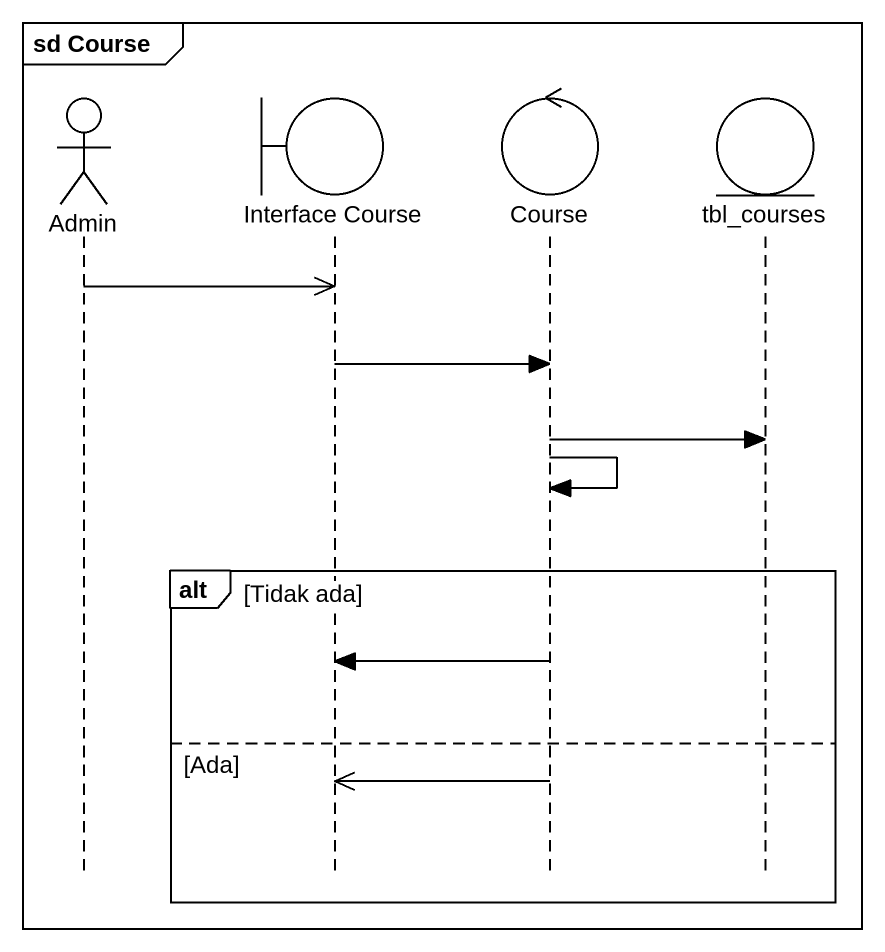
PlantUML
@startuml
mainframe sd Course
hide footbox
actor Admin
boundary "Interface Course" as Interface_Course
control Course
entity tbl_courses

Admin ->> Interface_Course
Interface_Course -> Course
Course -> tbl_courses
Course -> Course
alt Tidak ada
  Course -> Interface_Course
else Ada
  Course ->> Interface_Course
end
@enduml
